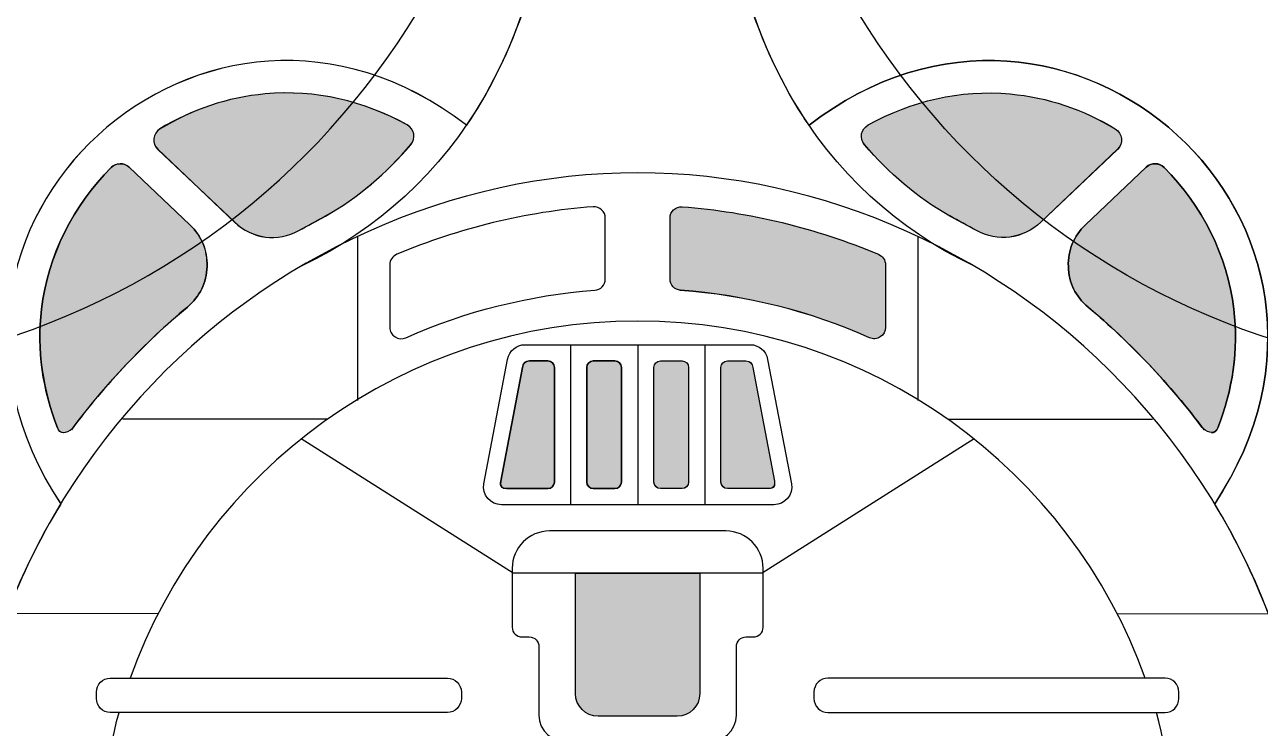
# Model space of a CAD drawing. Extents: x 65 to 351, y 40 to 244.
# Drawn here: x 246.56 to 258.28, y 206.82 to 213.49 of the extents above; entities that cross this region are included whole.
import ezdxf

# ---------------------------------------------------------------- set-up
doc = ezdxf.new("R2010")
doc.units = 0
doc.header["$MEASUREMENT"] = 0
doc.layers.add('4-VIEW', color=7, linetype='CONTINUOUS')
doc.layers.add('SOLIDS', color=7, linetype='CONTINUOUS')

# ---------------------------------------------------------------- blocks, each defined once
blk = doc.blocks.new('BLOCK_3')
at = {"layer": '4-VIEW', "color": 7}
for points in [[(249.717, 211.485), (249.717, 209.928)], [(255.034, 211.485), (255.034, 209.928)], [(251.739, 210.457), (251.739, 208.939)], [(252.376, 210.457), (252.376, 208.939)], [(253.012, 210.457), (253.012, 208.939)], [(249.432, 209.75), (247.49, 209.75)], [(255.319, 209.75), (257.261, 209.75)], [(255.568, 209.563), (253.556, 208.289), (251.195, 208.289), (249.183, 209.563)], [(247.824, 207.903), (246.391, 207.908)], [(256.927, 207.903), (258.36, 207.908)]]:
    blk.add_lwpolyline(points, dxfattribs=at)
for points, knots in [([(244.182, 210.169), (240.244, 210.169), (237.053, 213.36), (237.053, 217.298), (237.053, 221.235), (240.244, 224.427), (244.182, 224.427), (248.12, 224.427), (251.311, 221.235), (251.311, 217.298), (251.311, 213.36), (248.12, 210.169), (244.182, 210.169), (244.182, 210.169), (244.182, 210.169), (244.182, 210.169)], [0, 0, 0, 0, 1, 1, 1, 2, 2, 2, 3, 3, 3, 4, 4, 4, 5, 5, 5, 5]), ([(260.569, 210.169), (264.506, 210.169), (267.699, 213.36), (267.699, 217.298), (267.699, 221.235), (264.506, 224.427), (260.569, 224.427), (256.632, 224.427), (253.439, 221.235), (253.439, 217.298), (253.439, 213.36), (256.632, 210.169), (260.569, 210.169)], [0, 0, 0, 0, 1, 1, 1, 2, 2, 2, 3, 3, 3, 4, 4, 4, 4]), ([(255.564, 211.204), (254.133, 211.893), (253.148, 213.329), (253.13, 215.799), (253.129, 216.01), (252.956, 216.181), (252.746, 216.181), (252.746, 216.181), (252.005, 216.181), (252.005, 216.181), (251.794, 216.181), (251.623, 216.01), (251.621, 215.799), (251.603, 213.329), (250.618, 211.893), (249.188, 211.204)], [0, 0, 0, 0, 1, 1, 1, 2, 2, 2, 3, 3, 3, 4, 4, 4, 5, 5, 5, 5]), ([(247.843, 212.504), (248.145, 212.687), (248.486, 212.803), (248.841, 212.835), (249.321, 212.879), (249.778, 212.767), (250.188, 212.541), (250.257, 212.503), (250.274, 212.413), (250.222, 212.354), (249.992, 212.085), (249.725, 211.851), (249.414, 211.678), (249.329, 211.63), (249.245, 211.586), (249.162, 211.54), (248.959, 211.428), (248.719, 211.46), (248.551, 211.619), (248.551, 211.619), (247.823, 212.31), (247.823, 212.31), (247.764, 212.366), (247.774, 212.462), (247.843, 212.504), (247.843, 212.504), (247.843, 212.504), (247.843, 212.504)], [0, 0, 0, 0, 1, 1, 1, 2, 2, 2, 3, 3, 3, 4, 4, 4, 5, 5, 5, 6, 6, 6, 7, 7, 7, 8, 8, 8, 9, 9, 9, 9]), ([(256.907, 212.504), (256.606, 212.687), (256.265, 212.803), (255.91, 212.835), (255.43, 212.879), (254.973, 212.767), (254.563, 212.541), (254.494, 212.503), (254.477, 212.413), (254.528, 212.354), (254.759, 212.085), (255.027, 211.851), (255.338, 211.678), (255.422, 211.63), (255.506, 211.586), (255.589, 211.54), (255.791, 211.428), (256.033, 211.46), (256.2, 211.619), (256.2, 211.619), (256.928, 212.31), (256.928, 212.31), (256.987, 212.366), (256.977, 212.462), (256.907, 212.504), (256.907, 212.504), (256.907, 212.504), (256.907, 212.504)], [0, 0, 0, 0, 1, 1, 1, 2, 2, 2, 3, 3, 3, 4, 4, 4, 5, 5, 5, 6, 6, 6, 7, 7, 7, 8, 8, 8, 9, 9, 9, 9]), ([(253.17, 202.027), (253.91, 202.668), (255.452, 203.375), (258.078, 204.171), (258.2, 204.208), (258.309, 204.226), (258.437, 204.232), (258.437, 204.232), (258.634, 204.24), (258.634, 204.24), (258.703, 204.243), (258.758, 204.293), (258.766, 204.361), (259.323, 208.996), (255.878, 212.087), (252.376, 212.087), (248.872, 212.087), (245.428, 208.996), (245.985, 204.361), (245.993, 204.293), (246.048, 204.243), (246.117, 204.24), (246.117, 204.24), (246.314, 204.232), (246.314, 204.232), (246.441, 204.226), (246.551, 204.208), (246.674, 204.171), (249.298, 203.375), (250.842, 202.668), (251.581, 202.027)], [0, 0, 0, 0, 1, 1, 1, 2, 2, 2, 3, 3, 3, 4, 4, 4, 5, 5, 5, 6, 6, 6, 7, 7, 7, 8, 8, 8, 9, 9, 9, 10, 10, 10, 10]), ([(246.931, 209.62), (246.903, 209.623), (246.88, 209.641), (246.87, 209.668), (246.732, 210.024), (246.672, 210.405), (246.719, 210.795), (246.78, 211.305), (247.019, 211.775), (247.379, 212.137), (247.426, 212.185), (247.502, 212.186), (247.551, 212.14), (247.551, 212.14), (248.127, 211.593), (248.127, 211.593), (248.239, 211.487), (248.294, 211.353), (248.29, 211.198), (248.285, 211.044), (248.221, 210.913), (248.103, 210.814), (247.693, 210.471), (247.323, 210.08), (247.003, 209.65)], [0, 0, 0, 0, 1, 1, 1, 2, 2, 2, 3, 3, 3, 4, 4, 4, 5, 5, 5, 6, 6, 6, 7, 7, 7, 8, 8, 8, 8]), ([(257.82, 209.62), (257.848, 209.623), (257.871, 209.641), (257.881, 209.668), (258.019, 210.024), (258.079, 210.405), (258.032, 210.795), (257.97, 211.305), (257.732, 211.775), (257.372, 212.137), (257.325, 212.185), (257.249, 212.186), (257.2, 212.14), (257.2, 212.14), (256.624, 211.593), (256.624, 211.593), (256.512, 211.487), (256.457, 211.353), (256.462, 211.198), (256.466, 211.044), (256.53, 210.913), (256.649, 210.814), (257.059, 210.471), (257.428, 210.08), (257.748, 209.65)], [0, 0, 0, 0, 1, 1, 1, 2, 2, 2, 3, 3, 3, 4, 4, 4, 5, 5, 5, 6, 6, 6, 7, 7, 7, 8, 8, 8, 8]), ([(250.024, 210.622), (250.024, 210.622), (250.024, 211.215), (250.024, 211.215), (250.024, 211.259), (250.05, 211.297), (250.091, 211.314), (250.683, 211.562), (251.312, 211.717), (251.953, 211.765), (251.984, 211.767), (252.011, 211.757), (252.034, 211.736), (252.057, 211.715), (252.068, 211.688), (252.068, 211.658), (252.068, 211.658), (252.068, 211.08), (252.068, 211.08), (252.068, 211.024), (252.025, 210.977), (251.969, 210.973), (251.348, 210.927), (250.743, 210.775), (250.176, 210.523), (250.141, 210.508), (250.105, 210.511), (250.074, 210.531), (250.042, 210.552), (250.024, 210.584), (250.024, 210.622), (250.024, 210.622), (250.024, 210.622), (250.024, 210.622)], [0, 0, 0, 0, 1, 1, 1, 2, 2, 2, 3, 3, 3, 4, 4, 4, 5, 5, 5, 6, 6, 6, 7, 7, 7, 8, 8, 8, 9, 9, 9, 10, 10, 10, 11, 11, 11, 11]), ([(254.727, 210.622), (254.727, 210.622), (254.727, 211.215), (254.727, 211.215), (254.727, 211.259), (254.701, 211.297), (254.66, 211.314), (254.068, 211.562), (253.438, 211.717), (252.798, 211.765), (252.767, 211.767), (252.74, 211.757), (252.717, 211.736), (252.694, 211.715), (252.683, 211.688), (252.683, 211.658), (252.683, 211.658), (252.683, 211.08), (252.683, 211.08), (252.683, 211.024), (252.726, 210.977), (252.782, 210.973), (253.403, 210.927), (254.009, 210.775), (254.575, 210.523), (254.609, 210.508), (254.646, 210.511), (254.678, 210.531), (254.709, 210.552), (254.727, 210.584), (254.727, 210.622), (254.727, 210.622), (254.727, 210.622), (254.727, 210.622)], [0, 0, 0, 0, 1, 1, 1, 2, 2, 2, 3, 3, 3, 4, 4, 4, 5, 5, 5, 6, 6, 6, 7, 7, 7, 8, 8, 8, 9, 9, 9, 10, 10, 10, 11, 11, 11, 11]), ([(257.192, 207.294), (256.483, 209.268), (254.594, 210.681), (252.376, 210.681), (250.157, 210.681), (248.268, 209.268), (247.559, 207.294)], [0, 0, 0, 0, 1, 1, 1, 2, 2, 2, 2]), ([(253.668, 208.939), (253.774, 208.939), (253.854, 209.034), (253.834, 209.138), (253.834, 209.138), (253.609, 210.318), (253.609, 210.318), (253.594, 210.399), (253.525, 210.457), (253.443, 210.457), (253.443, 210.457), (251.308, 210.457), (251.308, 210.457), (251.226, 210.457), (251.157, 210.399), (251.142, 210.318), (251.142, 210.318), (250.917, 209.138), (250.917, 209.138), (250.897, 209.034), (250.977, 208.939), (251.083, 208.939), (251.083, 208.939), (253.668, 208.939), (253.668, 208.939), (253.668, 208.939), (253.668, 208.939), (253.668, 208.939)], [0, 0, 0, 0, 1, 1, 1, 2, 2, 2, 3, 3, 3, 4, 4, 4, 5, 5, 5, 6, 6, 6, 7, 7, 7, 8, 8, 8, 9, 9, 9, 9]), ([(251.585, 210.242), (251.585, 210.242), (251.585, 209.154), (251.585, 209.154), (251.585, 209.12), (251.557, 209.093), (251.524, 209.093), (251.524, 209.093), (251.132, 209.093), (251.132, 209.093), (251.084, 209.093), (251.069, 209.118), (251.077, 209.162), (251.077, 209.162), (251.283, 210.24), (251.283, 210.24), (251.291, 210.28), (251.306, 210.303), (251.348, 210.303), (251.348, 210.303), (251.524, 210.303), (251.524, 210.303), (251.557, 210.303), (251.585, 210.276), (251.585, 210.242), (251.585, 210.242), (251.585, 210.242), (251.585, 210.242)], [0, 0, 0, 0, 1, 1, 1, 2, 2, 2, 3, 3, 3, 4, 4, 4, 5, 5, 5, 6, 6, 6, 7, 7, 7, 8, 8, 8, 9, 9, 9, 9]), ([(251.893, 209.154), (251.893, 209.154), (251.893, 210.242), (251.893, 210.242), (251.893, 210.276), (251.92, 210.303), (251.954, 210.303), (251.954, 210.303), (252.16, 210.303), (252.16, 210.303), (252.194, 210.303), (252.222, 210.276), (252.222, 210.242), (252.222, 210.242), (252.222, 209.154), (252.222, 209.154), (252.222, 209.12), (252.194, 209.093), (252.16, 209.093), (252.16, 209.093), (251.954, 209.093), (251.954, 209.093), (251.92, 209.093), (251.893, 209.12), (251.893, 209.154), (251.893, 209.154), (251.893, 209.154), (251.893, 209.154)], [0, 0, 0, 0, 1, 1, 1, 2, 2, 2, 3, 3, 3, 4, 4, 4, 5, 5, 5, 6, 6, 6, 7, 7, 7, 8, 8, 8, 9, 9, 9, 9]), ([(252.859, 209.154), (252.859, 209.154), (252.859, 210.242), (252.859, 210.242), (252.859, 210.276), (252.831, 210.303), (252.797, 210.303), (252.797, 210.303), (252.591, 210.303), (252.591, 210.303), (252.557, 210.303), (252.529, 210.276), (252.529, 210.242), (252.529, 210.242), (252.529, 209.154), (252.529, 209.154), (252.529, 209.12), (252.557, 209.093), (252.591, 209.093), (252.591, 209.093), (252.797, 209.093), (252.797, 209.093), (252.831, 209.093), (252.859, 209.12), (252.859, 209.154), (252.859, 209.154), (252.859, 209.154), (252.859, 209.154)], [0, 0, 0, 0, 1, 1, 1, 2, 2, 2, 3, 3, 3, 4, 4, 4, 5, 5, 5, 6, 6, 6, 7, 7, 7, 8, 8, 8, 9, 9, 9, 9]), ([(253.166, 210.242), (253.166, 210.242), (253.166, 209.154), (253.166, 209.154), (253.166, 209.12), (253.194, 209.093), (253.227, 209.093), (253.227, 209.093), (253.62, 209.093), (253.62, 209.093), (253.667, 209.093), (253.682, 209.118), (253.673, 209.162), (253.673, 209.162), (253.468, 210.24), (253.468, 210.24), (253.46, 210.28), (253.446, 210.303), (253.403, 210.303), (253.403, 210.303), (253.227, 210.303), (253.227, 210.303), (253.194, 210.303), (253.166, 210.276), (253.166, 210.242), (253.166, 210.242), (253.166, 210.242), (253.166, 210.242)], [0, 0, 0, 0, 1, 1, 1, 2, 2, 2, 3, 3, 3, 4, 4, 4, 5, 5, 5, 6, 6, 6, 7, 7, 7, 8, 8, 8, 9, 9, 9, 9]), ([(253.031, 206.686), (253.183, 206.686), (253.312, 206.792), (253.312, 206.944), (253.312, 206.944), (253.312, 207.593), (253.312, 207.593), (253.312, 207.643), (253.353, 207.685), (253.404, 207.685), (253.404, 207.685), (253.473, 207.685), (253.473, 207.685), (253.525, 207.685), (253.566, 207.726), (253.566, 207.777), (253.566, 207.777), (253.566, 208.337), (253.566, 208.337), (253.566, 208.532), (253.407, 208.69), (253.213, 208.69), (253.213, 208.69), (251.539, 208.69), (251.539, 208.69), (251.344, 208.69), (251.185, 208.532), (251.185, 208.337), (251.185, 208.337), (251.185, 207.777), (251.185, 207.777), (251.185, 207.726), (251.227, 207.685), (251.278, 207.685), (251.278, 207.685), (251.347, 207.685), (251.347, 207.685), (251.398, 207.685), (251.439, 207.643), (251.439, 207.593), (251.439, 207.593), (251.439, 206.944), (251.439, 206.944), (251.439, 206.792), (251.568, 206.686), (251.72, 206.686)], [0, 0, 0, 0, 1, 1, 1, 2, 2, 2, 3, 3, 3, 4, 4, 4, 5, 5, 5, 6, 6, 6, 7, 7, 7, 8, 8, 8, 9, 9, 9, 10, 10, 10, 11, 11, 11, 12, 12, 12, 13, 13, 13, 14, 14, 14, 15, 15, 15, 15]), ([(252.965, 208.289), (252.965, 208.289), (252.965, 207.148), (252.965, 207.148), (252.965, 207.03), (252.869, 206.933), (252.75, 206.933), (252.75, 206.933), (252, 206.933), (252, 206.933), (251.882, 206.933), (251.786, 207.03), (251.786, 207.148), (251.786, 207.148), (251.786, 208.289), (251.786, 208.289)], [0, 0, 0, 0, 1, 1, 1, 2, 2, 2, 3, 3, 3, 4, 4, 4, 5, 5, 5, 5]), ([(250.571, 207.294), (250.571, 207.294), (247.372, 207.294), (247.372, 207.294), (247.299, 207.294), (247.24, 207.235), (247.24, 207.162), (247.24, 207.162), (247.24, 207.101), (247.24, 207.101), (247.24, 207.029), (247.299, 206.969), (247.372, 206.969), (247.372, 206.969), (250.571, 206.969), (250.571, 206.969), (250.643, 206.969), (250.703, 207.029), (250.703, 207.101), (250.703, 207.101), (250.703, 207.162), (250.703, 207.162), (250.703, 207.235), (250.643, 207.294), (250.571, 207.294), (250.571, 207.294), (250.571, 207.294), (250.571, 207.294)], [0, 0, 0, 0, 1, 1, 1, 2, 2, 2, 3, 3, 3, 4, 4, 4, 5, 5, 5, 6, 6, 6, 7, 7, 7, 8, 8, 8, 9, 9, 9, 9]), ([(254.18, 207.294), (254.18, 207.294), (257.379, 207.294), (257.379, 207.294), (257.452, 207.294), (257.511, 207.235), (257.511, 207.162), (257.511, 207.162), (257.511, 207.101), (257.511, 207.101), (257.511, 207.029), (257.452, 206.969), (257.379, 206.969), (257.379, 206.969), (254.18, 206.969), (254.18, 206.969), (254.108, 206.969), (254.048, 207.029), (254.048, 207.101), (254.048, 207.101), (254.048, 207.162), (254.048, 207.162), (254.048, 207.235), (254.108, 207.294), (254.18, 207.294), (254.18, 207.294), (254.18, 207.294), (254.18, 207.294)], [0, 0, 0, 0, 1, 1, 1, 2, 2, 2, 3, 3, 3, 4, 4, 4, 5, 5, 5, 6, 6, 6, 7, 7, 7, 8, 8, 8, 9, 9, 9, 9])]:
    blk.add_open_spline(points, degree=3, knots=knots, dxfattribs=at)
for points in [[(250.75, 212.538), (248.312, 214.425), (245.154, 211.601), (246.901, 208.947)], [(254.002, 212.538), (256.439, 214.425), (259.597, 211.601), (257.851, 208.947)], [(247.274, 205.364), (247.274, 205.851), (247.327, 206.523), (247.455, 206.969)], [(257.477, 205.364), (257.477, 205.851), (257.424, 206.523), (257.297, 206.969)]]:
    blk.add_open_spline(points, degree=3, dxfattribs=at)

msp = doc.modelspace()

# ---------------------------------------------------------------- hatches: boundary and pattern name
at = {"layer": 'SOLIDS'}
h = msp.add_hatch(color=7, dxfattribs=at)
edge = h.paths.add_edge_path()
edge.add_spline(control_points=[(250.223, 212.353), (249.993, 212.085), (249.725, 211.85), (249.414, 211.677), (249.414, 211.677), (249.162, 211.539), (249.162, 211.539), (248.96, 211.428), (248.719, 211.459), (248.552, 211.618), (248.552, 211.618), (247.824, 212.309), (247.824, 212.309), (247.764, 212.365), (247.774, 212.461), (247.844, 212.503), (248.146, 212.687), (248.487, 212.803), (248.841, 212.835), (249.322, 212.879), (249.779, 212.766), (250.189, 212.541), (250.258, 212.503), (250.274, 212.413), (250.223, 212.353)], knot_values=[0, 0, 0, 0, 1, 1, 1, 2, 2, 2, 3, 3, 3, 4, 4, 4, 5, 5, 5, 6, 6, 6, 7, 7, 7, 8, 8, 8, 8], degree=3, periodic=1)
h = msp.add_hatch(color=7, dxfattribs=at)
edge = h.paths.add_edge_path()
edge.add_spline(control_points=[(254.528, 212.353), (254.759, 212.085), (255.027, 211.85), (255.338, 211.677), (255.338, 211.677), (255.589, 211.539), (255.589, 211.539), (255.791, 211.428), (256.033, 211.459), (256.2, 211.618), (256.2, 211.618), (256.928, 212.309), (256.928, 212.309), (256.987, 212.365), (256.977, 212.461), (256.907, 212.503), (256.606, 212.687), (256.265, 212.803), (255.91, 212.835), (255.43, 212.879), (254.973, 212.766), (254.563, 212.541), (254.494, 212.503), (254.477, 212.413), (254.528, 212.353)], knot_values=[0, 0, 0, 0, 1, 1, 1, 2, 2, 2, 3, 3, 3, 4, 4, 4, 5, 5, 5, 6, 6, 6, 7, 7, 7, 8, 8, 8, 8], degree=3, periodic=1)
h = msp.add_hatch(color=7, dxfattribs=at)
edge = h.paths.add_edge_path()
edge.add_spline(control_points=[(248.103, 210.814), (247.7, 210.476), (247.336, 210.093), (247.021, 209.672), (246.995, 209.637), (246.9, 209.59), (246.871, 209.667), (246.733, 210.024), (246.673, 210.404), (246.719, 210.795), (246.782, 211.305), (247.02, 211.774), (247.379, 212.137), (247.427, 212.184), (247.503, 212.185), (247.551, 212.139), (247.551, 212.139), (248.127, 211.593), (248.127, 211.593), (248.24, 211.487), (248.295, 211.352), (248.29, 211.198), (248.285, 211.044), (248.222, 210.913), (248.103, 210.814)], knot_values=[0, 0, 0, 0, 1, 1, 1, 2, 2, 2, 3, 3, 3, 4, 4, 4, 5, 5, 5, 6, 6, 6, 7, 7, 7, 8, 8, 8, 8], degree=3, periodic=1)
h = msp.add_hatch(color=7, dxfattribs=at)
edge = h.paths.add_edge_path()
edge.add_spline(control_points=[(256.649, 210.814), (257.051, 210.476), (257.415, 210.093), (257.731, 209.672), (257.757, 209.637), (257.851, 209.59), (257.881, 209.667), (258.019, 210.024), (258.079, 210.404), (258.032, 210.795), (257.97, 211.305), (257.732, 211.774), (257.372, 212.137), (257.325, 212.184), (257.249, 212.185), (257.2, 212.139), (257.2, 212.139), (256.624, 211.593), (256.624, 211.593), (256.512, 211.487), (256.457, 211.352), (256.462, 211.198), (256.466, 211.044), (256.53, 210.913), (256.649, 210.814)], knot_values=[0, 0, 0, 0, 1, 1, 1, 2, 2, 2, 3, 3, 3, 4, 4, 4, 5, 5, 5, 6, 6, 6, 7, 7, 7, 8, 8, 8, 8], degree=3, periodic=1)
h = msp.add_hatch(color=7, dxfattribs=at)
edge = h.paths.add_edge_path()
edge.add_spline(control_points=[(252.683, 211.657), (252.683, 211.657), (252.683, 211.08), (252.683, 211.08), (252.683, 211.023), (252.726, 210.977), (252.782, 210.972), (253.403, 210.926), (254.009, 210.775), (254.575, 210.523), (254.609, 210.507), (254.646, 210.511), (254.678, 210.531), (254.709, 210.551), (254.727, 210.584), (254.727, 210.621), (254.727, 210.621), (254.727, 211.215), (254.727, 211.215), (254.727, 211.259), (254.701, 211.297), (254.66, 211.314), (254.068, 211.562), (253.438, 211.717), (252.798, 211.765), (252.767, 211.767), (252.74, 211.757), (252.717, 211.736), (252.694, 211.715), (252.683, 211.688), (252.683, 211.657)], knot_values=[0, 0, 0, 0, 1, 1, 1, 2, 2, 2, 3, 3, 3, 4, 4, 4, 5, 5, 5, 6, 6, 6, 7, 7, 7, 8, 8, 8, 9, 9, 9, 10, 10, 10, 10], degree=3, periodic=1)
h = msp.add_hatch(color=7, dxfattribs=at)
edge = h.paths.add_edge_path()
edge.add_spline(control_points=[(251.283, 210.24), (251.283, 210.24), (251.077, 209.162), (251.077, 209.162), (251.069, 209.118), (251.084, 209.092), (251.132, 209.092), (251.132, 209.092), (251.524, 209.092), (251.524, 209.092), (251.557, 209.092), (251.585, 209.12), (251.585, 209.154), (251.585, 209.154), (251.585, 210.241), (251.585, 210.241), (251.585, 210.276), (251.557, 210.303), (251.524, 210.303), (251.524, 210.303), (251.348, 210.303), (251.348, 210.303), (251.306, 210.303), (251.291, 210.279), (251.283, 210.24)], knot_values=[0, 0, 0, 0, 1, 1, 1, 2, 2, 2, 3, 3, 3, 4, 4, 4, 5, 5, 5, 6, 6, 6, 7, 7, 7, 8, 8, 8, 8], degree=3, periodic=1)
h = msp.add_hatch(color=7, dxfattribs=at)
edge = h.paths.add_edge_path()
edge.add_spline(control_points=[(251.893, 210.241), (251.893, 210.241), (251.893, 209.154), (251.893, 209.154), (251.893, 209.12), (251.92, 209.092), (251.954, 209.092), (251.954, 209.092), (252.16, 209.092), (252.16, 209.092), (252.194, 209.092), (252.222, 209.12), (252.222, 209.154), (252.222, 209.154), (252.222, 210.241), (252.222, 210.241), (252.222, 210.276), (252.194, 210.303), (252.16, 210.303), (252.16, 210.303), (251.954, 210.303), (251.954, 210.303), (251.92, 210.303), (251.893, 210.276), (251.893, 210.241)], knot_values=[0, 0, 0, 0, 1, 1, 1, 2, 2, 2, 3, 3, 3, 4, 4, 4, 5, 5, 5, 6, 6, 6, 7, 7, 7, 8, 8, 8, 8], degree=3, periodic=1)
h = msp.add_hatch(color=7, dxfattribs=at)
edge = h.paths.add_edge_path()
edge.add_spline(control_points=[(252.529, 210.241), (252.529, 210.241), (252.529, 209.154), (252.529, 209.154), (252.529, 209.12), (252.557, 209.092), (252.591, 209.092), (252.591, 209.092), (252.797, 209.092), (252.797, 209.092), (252.831, 209.092), (252.859, 209.12), (252.859, 209.154), (252.859, 209.154), (252.859, 210.241), (252.859, 210.241), (252.859, 210.276), (252.831, 210.303), (252.797, 210.303), (252.797, 210.303), (252.591, 210.303), (252.591, 210.303), (252.557, 210.303), (252.529, 210.276), (252.529, 210.241)], knot_values=[0, 0, 0, 0, 1, 1, 1, 2, 2, 2, 3, 3, 3, 4, 4, 4, 5, 5, 5, 6, 6, 6, 7, 7, 7, 8, 8, 8, 8], degree=3, periodic=1)
h = msp.add_hatch(color=7, dxfattribs=at)
edge = h.paths.add_edge_path()
edge.add_spline(control_points=[(253.166, 210.241), (253.166, 210.241), (253.166, 209.154), (253.166, 209.154), (253.166, 209.12), (253.194, 209.092), (253.227, 209.092), (253.227, 209.092), (253.62, 209.092), (253.62, 209.092), (253.667, 209.092), (253.682, 209.118), (253.673, 209.162), (253.673, 209.162), (253.468, 210.24), (253.468, 210.24), (253.46, 210.279), (253.446, 210.303), (253.403, 210.303), (253.403, 210.303), (253.227, 210.303), (253.227, 210.303), (253.194, 210.303), (253.166, 210.276), (253.166, 210.241)], knot_values=[0, 0, 0, 0, 1, 1, 1, 2, 2, 2, 3, 3, 3, 4, 4, 4, 5, 5, 5, 6, 6, 6, 7, 7, 7, 8, 8, 8, 8], degree=3, periodic=1)
h = msp.add_hatch(color=7, dxfattribs=at)
edge = h.paths.add_edge_path()
edge.add_spline(control_points=[(251.786, 208.289), (251.786, 208.289), (251.786, 207.148), (251.786, 207.148), (251.786, 207.03), (251.882, 206.933), (252, 206.933), (252, 206.933), (252.75, 206.933), (252.75, 206.933), (252.869, 206.933), (252.965, 207.03), (252.965, 207.148), (252.965, 207.148), (252.965, 208.289), (252.965, 208.289), (252.965, 208.289), (251.786, 208.289), (251.786, 208.289)], knot_values=[0, 0, 0, 0, 1, 1, 1, 2, 2, 2, 3, 3, 3, 4, 4, 4, 5, 5, 5, 6, 6, 6, 6], degree=3, periodic=1)

# ---------------------------------------------------------------- linework, layer by layer
for points, knots in [([(241.56, 218.217), (241.928, 219.103), (242.728, 219.763), (243.696, 219.934), (243.538, 221.404), (243.582, 222.859), (243.95, 224.073), (244.002, 224.246), (244.086, 224.323), (244.171, 224.31), (244.251, 224.299), (244.332, 224.211), (244.391, 224.053), (244.786, 222.998), (244.888, 221.614), (244.687, 219.936), (245.661, 219.767), (246.466, 219.105), (246.834, 218.217), (246.834, 218.217), (250.832, 218.217), (250.832, 218.217), (250.832, 218.217), (250.832, 219.323), (250.832, 219.323), (250.832, 219.385), (250.882, 219.435), (250.944, 219.435), (251.005, 219.435), (251.056, 219.385), (251.056, 219.323), (251.056, 219.323), (251.056, 218.217), (251.056, 218.217), (251.056, 218.217), (251.959, 218.217), (251.959, 218.217), (251.959, 218.217), (252.079, 223.79), (252.079, 223.79), (252.083, 223.996), (252.175, 224.092), (252.29, 224.242), (252.333, 224.299), (252.418, 224.299), (252.461, 224.242), (252.575, 224.092), (252.667, 223.996), (252.672, 223.79), (252.672, 223.79), (252.79, 218.217), (252.79, 218.217), (252.79, 218.217), (257.917, 218.217), (257.917, 218.217), (258.286, 219.105), (259.09, 219.767), (260.064, 219.936), (259.863, 221.614), (259.965, 222.998), (260.36, 224.053), (260.419, 224.211), (260.5, 224.299), (260.579, 224.31), (260.665, 224.323), (260.749, 224.247), (260.801, 224.073), (261.169, 222.859), (261.214, 221.404), (261.055, 219.934), (262.024, 219.763), (262.824, 219.103), (263.191, 218.217), (263.191, 218.217), (277.404, 218.217), (277.404, 218.217), (277.404, 218.217), (277.643, 218.217), (277.643, 218.217), (277.643, 218.217), (277.643, 218.358), (277.643, 218.358), (277.643, 218.398), (277.675, 218.43), (277.714, 218.43), (277.714, 218.43), (277.866, 218.43), (277.866, 218.43), (277.906, 218.43), (277.938, 218.398), (277.938, 218.358), (277.938, 218.358), (277.938, 218.255), (277.938, 218.255), (277.938, 218.255), (312.881, 219.445), (312.881, 219.445), (312.881, 219.445), (312.881, 220.872), (312.881, 220.872), (312.881, 220.931), (312.929, 220.98), (312.989, 220.98), (313.051, 220.98), (313.102, 220.936), (313.102, 220.872), (313.102, 220.872), (313.102, 219.453), (313.102, 219.453), (313.102, 219.453), (313.106, 219.454), (313.106, 219.454), (313.106, 219.454), (313.106, 219.744), (313.106, 219.744), (313.106, 219.763), (313.121, 219.779), (313.141, 219.779), (313.141, 219.779), (313.217, 219.779), (313.217, 219.779), (313.217, 219.779), (313.576, 219.967), (313.576, 219.967), (313.595, 219.977), (313.613, 219.984), (313.633, 219.988), (313.646, 219.991), (313.661, 219.992), (313.676, 219.992), (313.676, 219.992), (315.024, 219.992), (315.024, 219.992), (315.061, 219.992), (315.095, 219.984), (315.125, 219.968), (315.159, 219.95), (315.188, 219.922), (315.209, 219.886), (315.209, 219.886), (315.77, 218.936), (315.77, 218.936), (315.77, 218.936), (316.034, 218.936), (316.034, 218.936), (316.093, 218.936), (316.142, 218.887), (316.142, 218.828), (316.142, 218.828), (316.142, 218.723), (316.142, 218.723), (316.142, 218.664), (316.093, 218.616), (316.034, 218.616), (316.034, 218.616), (315.759, 218.616), (315.759, 218.616), (315.759, 218.616), (315.275, 217.585), (315.275, 217.585), (315.259, 217.552), (315.237, 217.524), (315.209, 217.503), (315.174, 217.477), (315.13, 217.462), (315.083, 217.462), (315.083, 217.462), (313.711, 217.444), (313.711, 217.444), (313.683, 217.444), (313.657, 217.448), (313.633, 217.457), (313.606, 217.467), (313.582, 217.482), (313.56, 217.503), (313.56, 217.503), (313.179, 217.865), (313.179, 217.865), (313.179, 217.865), (313.141, 217.865), (313.141, 217.865), (313.121, 217.865), (313.106, 217.881), (313.106, 217.9), (313.106, 217.9), (277.938, 215.117), (277.938, 215.117), (277.938, 215.117), (277.938, 214.956), (277.938, 214.956), (277.938, 214.917), (277.906, 214.885), (277.866, 214.885), (277.866, 214.885), (277.714, 214.885), (277.714, 214.885), (277.675, 214.885), (277.643, 214.917), (277.643, 214.956), (277.643, 214.956), (277.643, 215.132), (277.643, 215.132), (277.643, 215.132), (277.404, 215.132), (277.404, 215.132), (277.404, 215.132), (267.877, 215.132), (267.877, 215.132), (267.877, 215.132), (266.576, 214.031), (266.576, 214.031), (266.642, 213.93), (266.661, 213.843), (266.638, 213.782), (266.606, 213.702), (266.498, 213.667), (266.321, 213.709), (266.289, 213.716), (266.256, 213.724), (266.224, 213.732), (266.224, 213.732), (258.931, 207.56), (258.931, 207.56), (258.931, 207.56), (258.931, 207.32), (258.931, 207.32), (258.931, 207.32), (260.903, 205.304), (260.903, 205.304), (260.903, 205.718), (261.257, 205.334), (261.351, 205.113), (261.351, 205.113), (261.557, 205.021), (261.557, 205.021), (261.658, 204.976), (261.753, 204.955), (261.864, 204.955), (261.864, 204.955), (262.165, 204.955), (262.165, 204.955), (262.199, 204.955), (262.227, 204.928), (262.227, 204.893), (262.227, 204.893), (262.227, 204.758), (262.227, 204.758), (262.227, 204.724), (262.199, 204.696), (262.165, 204.696), (262.165, 204.696), (261.374, 204.696), (261.374, 204.696), (261.374, 204.696), (261.374, 202.741), (261.374, 202.741), (261.374, 202.741), (261.374, 202.198), (261.374, 202.198), (261.374, 202.198), (261.663, 202.198), (261.663, 202.198), (261.663, 202.198), (261.663, 203.577), (261.663, 203.577), (261.663, 203.831), (261.817, 204.052), (262.036, 204.15), (262.114, 204.185), (262.2, 204.204), (262.29, 204.204), (262.29, 204.204), (262.519, 204.204), (262.519, 204.204), (262.595, 204.204), (262.67, 204.19), (262.738, 204.164), (262.976, 204.075), (263.146, 203.845), (263.146, 203.577), (263.146, 203.577), (263.146, 200.291), (263.146, 200.291), (263.146, 199.946), (262.864, 199.664), (262.519, 199.664), (262.519, 199.664), (262.29, 199.664), (262.29, 199.664), (261.945, 199.664), (261.663, 199.946), (261.663, 200.291), (261.663, 200.291), (261.663, 201.67), (261.663, 201.67), (261.663, 201.67), (260.903, 201.67), (260.903, 201.67), (260.826, 201.67), (260.764, 201.732), (260.764, 201.808), (260.764, 201.808), (260.764, 202.06), (260.764, 202.06), (260.764, 202.136), (260.826, 202.198), (260.903, 202.198), (260.903, 202.198), (260.903, 202.741), (260.903, 202.741), (260.903, 202.741), (260.904, 203.733), (260.904, 203.733), (260.904, 203.733), (258.774, 204.432), (258.774, 204.432), (258.771, 204.408), (258.769, 204.385), (258.766, 204.361), (258.762, 204.328), (258.747, 204.298), (258.724, 204.277), (258.7, 204.255), (258.669, 204.241), (258.634, 204.239), (258.634, 204.239), (258.437, 204.231), (258.437, 204.231), (258.376, 204.229), (258.319, 204.223), (258.263, 204.214), (258.202, 204.204), (258.142, 204.19), (258.078, 204.17), (257.226, 203.912), (256.488, 203.663), (255.854, 203.423), (254.536, 202.923), (253.67, 202.46), (253.17, 202.027), (253.17, 202.027), (253.17, 201.064), (253.17, 201.064), (253.17, 201.004), (253.122, 200.956), (253.063, 200.956), (253.063, 200.956), (252.934, 200.956), (252.934, 200.956), (252.934, 200.956), (252.934, 200.304), (252.934, 200.304), (252.934, 199.997), (252.683, 199.746), (252.376, 199.746), (252.068, 199.746), (251.817, 199.997), (251.817, 200.304), (251.817, 200.304), (251.817, 200.956), (251.817, 200.956), (251.817, 200.956), (251.689, 200.956), (251.689, 200.956), (251.629, 200.956), (251.581, 201.004), (251.581, 201.064), (251.581, 201.064), (251.581, 202.027), (251.581, 202.027), (251.081, 202.46), (250.215, 202.923), (248.897, 203.423), (248.263, 203.663), (247.525, 203.912), (246.674, 204.17), (246.61, 204.19), (246.55, 204.204), (246.489, 204.214), (246.432, 204.223), (246.375, 204.229), (246.314, 204.231), (246.314, 204.231), (246.117, 204.239), (246.117, 204.239), (246.082, 204.241), (246.051, 204.255), (246.027, 204.277), (246.005, 204.298), (245.989, 204.328), (245.985, 204.361), (245.983, 204.385), (245.98, 204.408), (245.977, 204.432), (245.977, 204.432), (243.847, 203.733), (243.847, 203.733), (243.847, 203.733), (243.848, 202.741), (243.848, 202.741), (243.848, 202.741), (243.848, 202.198), (243.848, 202.198), (243.924, 202.198), (243.987, 202.136), (243.987, 202.06), (243.987, 202.06), (243.987, 201.808), (243.987, 201.808), (243.987, 201.732), (243.924, 201.67), (243.848, 201.67), (243.848, 201.67), (243.088, 201.67), (243.088, 201.67), (243.088, 201.67), (243.088, 200.291), (243.088, 200.291), (243.088, 199.946), (242.806, 199.664), (242.461, 199.664), (242.461, 199.664), (242.232, 199.664), (242.232, 199.664), (241.887, 199.664), (241.606, 199.946), (241.606, 200.291), (241.606, 200.291), (241.606, 203.577), (241.606, 203.577), (241.606, 203.845), (241.775, 204.075), (242.013, 204.164), (242.082, 204.19), (242.155, 204.204), (242.232, 204.204), (242.232, 204.204), (242.461, 204.204), (242.461, 204.204), (242.551, 204.204), (242.637, 204.185), (242.715, 204.15), (242.934, 204.052), (243.088, 203.831), (243.088, 203.577), (243.088, 203.577), (243.088, 202.198), (243.088, 202.198), (243.088, 202.198), (243.377, 202.198), (243.377, 202.198), (243.377, 202.198), (243.377, 202.741), (243.377, 202.741), (243.377, 202.741), (243.377, 204.696), (243.377, 204.696), (243.377, 204.696), (242.586, 204.696), (242.586, 204.696), (242.552, 204.696), (242.525, 204.724), (242.525, 204.758), (242.525, 204.758), (242.525, 204.893), (242.525, 204.893), (242.525, 204.928), (242.552, 204.955), (242.586, 204.955), (242.586, 204.955), (242.887, 204.955), (242.887, 204.955), (242.998, 204.955), (243.093, 204.976), (243.194, 205.021), (243.194, 205.021), (243.4, 205.113), (243.4, 205.113), (243.494, 205.334), (243.848, 205.719), (243.848, 205.304), (243.848, 205.304), (245.82, 207.32), (245.82, 207.32), (245.82, 207.32), (245.82, 207.56), (245.82, 207.56), (245.82, 207.56), (238.528, 213.732), (238.528, 213.732), (238.495, 213.724), (238.463, 213.716), (238.43, 213.709), (238.254, 213.667), (238.146, 213.702), (238.114, 213.782), (238.09, 213.843), (238.109, 213.93), (238.175, 214.031), (238.175, 214.031), (236.874, 215.132), (236.874, 215.132), (236.874, 215.132), (227.347, 215.132), (227.347, 215.132), (227.347, 215.132), (227.108, 215.132), (227.108, 215.132), (227.108, 215.132), (227.108, 214.956), (227.108, 214.956), (227.108, 214.917), (227.077, 214.885), (227.037, 214.885), (227.037, 214.885), (226.884, 214.885), (226.884, 214.885), (226.846, 214.885), (226.813, 214.917), (226.813, 214.956), (226.813, 214.956), (226.813, 215.117), (226.813, 215.117), (226.813, 215.117), (199.791, 217.255), (199.791, 217.255), (199.791, 217.255), (199.116, 209.616), (199.116, 209.616), (199.116, 209.616), (199.68, 209.621), (199.68, 209.621), (199.699, 209.621), (199.716, 209.605), (199.716, 209.586), (199.716, 209.586), (199.716, 209.548), (199.716, 209.548), (199.716, 209.548), (200.081, 209.17), (200.081, 209.17), (200.102, 209.148), (200.117, 209.124), (200.127, 209.097), (200.137, 209.073), (200.141, 209.047), (200.141, 209.019), (200.141, 209.019), (200.135, 207.647), (200.135, 207.647), (200.134, 207.6), (200.12, 207.556), (200.094, 207.521), (200.073, 207.493), (200.046, 207.47), (200.013, 207.454), (200.013, 207.454), (198.986, 206.961), (198.986, 206.961), (198.986, 206.961), (198.988, 206.686), (198.988, 206.686), (198.989, 206.627), (198.941, 206.578), (198.881, 206.578), (198.881, 206.578), (198.777, 206.577), (198.777, 206.577), (198.718, 206.576), (198.669, 206.624), (198.668, 206.684), (198.668, 206.684), (198.666, 206.948), (198.666, 206.948), (198.666, 206.948), (197.711, 207.501), (197.711, 207.501), (197.675, 207.522), (197.647, 207.55), (197.629, 207.584), (197.613, 207.614), (197.604, 207.649), (197.603, 207.685), (197.603, 207.685), (197.593, 209.033), (197.593, 209.033), (197.592, 209.048), (197.594, 209.063), (197.597, 209.076), (197.6, 209.096), (197.607, 209.114), (197.616, 209.133), (197.616, 209.133), (197.802, 209.494), (197.802, 209.494), (197.802, 209.494), (197.802, 209.57), (197.802, 209.57), (197.801, 209.589), (197.817, 209.606), (197.837, 209.606), (197.837, 209.606), (197.971, 209.607), (197.971, 209.607), (197.971, 209.607), (195.119, 213.458), (195.119, 213.458), (195.119, 213.458), (194.211, 213.587), (194.211, 213.587), (193.999, 213.616), (193.923, 213.883), (194.089, 214.019), (194.089, 214.019), (194.47, 214.333), (194.47, 214.333), (194.47, 214.333), (191.839, 217.885), (191.839, 217.885), (191.839, 217.885), (191.646, 217.9), (191.646, 217.9), (191.646, 217.881), (191.63, 217.865), (191.611, 217.865), (191.611, 217.865), (191.572, 217.865), (191.572, 217.865), (191.572, 217.865), (191.191, 217.503), (191.191, 217.503), (191.169, 217.482), (191.145, 217.467), (191.118, 217.457), (191.094, 217.448), (191.068, 217.444), (191.041, 217.444), (191.041, 217.444), (189.668, 217.462), (189.668, 217.462), (189.621, 217.462), (189.578, 217.477), (189.542, 217.503), (189.515, 217.524), (189.492, 217.552), (189.476, 217.585), (189.476, 217.585), (188.992, 218.616), (188.992, 218.616), (188.992, 218.616), (188.717, 218.616), (188.717, 218.616), (188.658, 218.616), (188.609, 218.664), (188.609, 218.723), (188.609, 218.723), (188.609, 218.828), (188.609, 218.828), (188.609, 218.887), (188.658, 218.936), (188.717, 218.936), (188.717, 218.936), (188.982, 218.936), (188.982, 218.936), (188.982, 218.936), (189.542, 219.886), (189.542, 219.886), (189.563, 219.922), (189.592, 219.95), (189.626, 219.968), (189.656, 219.984), (189.691, 219.992), (189.727, 219.992), (189.727, 219.992), (191.075, 219.992), (191.075, 219.992), (191.09, 219.992), (191.104, 219.991), (191.118, 219.988), (191.137, 219.984), (191.156, 219.977), (191.175, 219.967), (191.175, 219.967), (191.534, 219.779), (191.534, 219.779), (191.534, 219.779), (191.611, 219.779), (191.611, 219.779), (191.63, 219.779), (191.646, 219.763), (191.646, 219.744), (191.646, 219.744), (191.646, 219.454), (191.646, 219.454), (191.646, 219.454), (191.649, 219.453), (191.649, 219.453), (191.649, 219.453), (191.649, 220.872), (191.649, 220.872), (191.649, 220.936), (191.7, 220.98), (191.762, 220.98), (191.822, 220.98), (191.87, 220.931), (191.87, 220.872), (191.87, 220.872), (191.87, 219.445), (191.87, 219.445), (191.87, 219.445), (226.813, 218.255), (226.813, 218.255), (226.813, 218.255), (226.813, 218.358), (226.813, 218.358), (226.813, 218.398), (226.846, 218.43), (226.884, 218.43), (226.884, 218.43), (227.037, 218.43), (227.037, 218.43), (227.077, 218.43), (227.108, 218.398), (227.108, 218.358), (227.108, 218.358), (227.108, 218.217), (227.108, 218.217), (227.108, 218.217), (227.347, 218.217), (227.347, 218.217), (227.347, 218.217), (241.56, 218.217), (241.56, 218.217), (241.56, 218.217), (241.56, 218.217), (241.56, 218.217)], [0, 0, 0, 0, 1, 1, 1, 2, 2, 2, 3, 3, 3, 4, 4, 4, 5, 5, 5, 6, 6, 6, 7, 7, 7, 8, 8, 8, 9, 9, 9, 10, 10, 10, 11, 11, 11, 12, 12, 12, 13, 13, 13, 14, 14, 14, 15, 15, 15, 16, 16, 16, 17, 17, 17, 18, 18, 18, 19, 19, 19, 20, 20, 20, 21, 21, 21, 22, 22, 22, 23, 23, 23, 24, 24, 24, 25, 25, 25, 26, 26, 26, 27, 27, 27, 28, 28, 28, 29, 29, 29, 30, 30, 30, 31, 31, 31, 32, 32, 32, 33, 33, 33, 34, 34, 34, 35, 35, 35, 36, 36, 36, 37, 37, 37, 38, 38, 38, 39, 39, 39, 40, 40, 40, 41, 41, 41, 42, 42, 42, 43, 43, 43, 44, 44, 44, 45, 45, 45, 46, 46, 46, 47, 47, 47, 48, 48, 48, 49, 49, 49, 50, 50, 50, 51, 51, 51, 52, 52, 52, 53, 53, 53, 54, 54, 54, 55, 55, 55, 56, 56, 56, 57, 57, 57, 58, 58, 58, 59, 59, 59, 60, 60, 60, 61, 61, 61, 62, 62, 62, 63, 63, 63, 64, 64, 64, 65, 65, 65, 66, 66, 66, 67, 67, 67, 68, 68, 68, 69, 69, 69, 70, 70, 70, 71, 71, 71, 72, 72, 72, 73, 73, 73, 74, 74, 74, 75, 75, 75, 76, 76, 76, 77, 77, 77, 78, 78, 78, 79, 79, 79, 80, 80, 80, 81, 81, 81, 82, 82, 82, 83, 83, 83, 84, 84, 84, 85, 85, 85, 86, 86, 86, 87, 87, 87, 88, 88, 88, 89, 89, 89, 90, 90, 90, 91, 91, 91, 92, 92, 92, 93, 93, 93, 94, 94, 94, 95, 95, 95, 96, 96, 96, 97, 97, 97, 98, 98, 98, 99, 99, 99, 100, 100, 100, 101, 101, 101, 102, 102, 102, 103, 103, 103, 104, 104, 104, 105, 105, 105, 106, 106, 106, 107, 107, 107, 108, 108, 108, 109, 109, 109, 110, 110, 110, 111, 111, 111, 112, 112, 112, 113, 113, 113, 114, 114, 114, 115, 115, 115, 116, 116, 116, 117, 117, 117, 118, 118, 118, 119, 119, 119, 120, 120, 120, 121, 121, 121, 122, 122, 122, 123, 123, 123, 124, 124, 124, 125, 125, 125, 126, 126, 126, 127, 127, 127, 128, 128, 128, 129, 129, 129, 130, 130, 130, 131, 131, 131, 132, 132, 132, 133, 133, 133, 134, 134, 134, 135, 135, 135, 136, 136, 136, 137, 137, 137, 138, 138, 138, 139, 139, 139, 140, 140, 140, 141, 141, 141, 142, 142, 142, 143, 143, 143, 144, 144, 144, 145, 145, 145, 146, 146, 146, 147, 147, 147, 148, 148, 148, 149, 149, 149, 150, 150, 150, 151, 151, 151, 152, 152, 152, 153, 153, 153, 154, 154, 154, 155, 155, 155, 156, 156, 156, 157, 157, 157, 158, 158, 158, 159, 159, 159, 160, 160, 160, 161, 161, 161, 162, 162, 162, 163, 163, 163, 164, 164, 164, 165, 165, 165, 166, 166, 166, 167, 167, 167, 168, 168, 168, 169, 169, 169, 170, 170, 170, 171, 171, 171, 172, 172, 172, 173, 173, 173, 174, 174, 174, 175, 175, 175, 176, 176, 176, 177, 177, 177, 178, 178, 178, 179, 179, 179, 180, 180, 180, 181, 181, 181, 182, 182, 182, 183, 183, 183, 184, 184, 184, 185, 185, 185, 186, 186, 186, 187, 187, 187, 188, 188, 188, 189, 189, 189, 190, 190, 190, 191, 191, 191, 192, 192, 192, 193, 193, 193, 194, 194, 194, 195, 195, 195, 196, 196, 196, 197, 197, 197, 198, 198, 198, 199, 199, 199, 200, 200, 200, 201, 201, 201, 202, 202, 202, 203, 203, 203, 204, 204, 204, 205, 205, 205, 206, 206, 206, 207, 207, 207, 208, 208, 208, 209, 209, 209, 210, 210, 210, 211, 211, 211, 212, 212, 212, 213, 213, 213, 214, 214, 214, 215, 215, 215, 216, 216, 216, 217, 217, 217, 218, 218, 218, 219, 219, 219, 220, 220, 220, 221, 221, 221, 222, 222, 222, 223, 223, 223, 224, 224, 224, 225, 225, 225, 226, 226, 226, 227, 227, 227, 228, 228, 228, 229, 229, 229, 230, 230, 230, 231, 231, 231, 232, 232, 232, 233, 233, 233, 234, 234, 234, 235, 235, 235, 236, 236, 236, 237, 237, 237, 238, 238, 238, 239, 239, 239, 240, 240, 240, 241, 241, 241, 242, 242, 242, 243, 243, 243, 244, 244, 244, 245, 245, 245, 245]), ([(244.656, 213.898), (244.656, 213.695), (244.49, 213.53), (244.287, 213.53), (244.287, 213.53), (243.832, 213.53), (243.832, 213.53), (243.629, 213.53), (243.464, 213.695), (243.464, 213.898), (243.464, 213.898), (243.464, 214.366), (243.464, 214.366), (242.958, 214.5), (242.508, 214.769), (242.154, 215.132), (242.154, 215.132), (241.528, 215.132), (241.528, 215.132), (240.715, 214.597), (239.874, 214.159), (239.043, 213.883), (239.043, 213.883), (246.159, 207.907), (246.159, 207.907), (246.159, 207.907), (246.391, 207.907), (246.391, 207.907), (246.533, 208.274), (246.704, 208.621), (246.901, 208.946), (245.154, 211.601), (248.312, 214.424), (250.75, 212.538), (251.201, 213.198), (251.5, 214.055), (251.591, 215.14), (251.591, 215.14), (248.969, 215.14), (248.969, 215.14), (249.416, 214.823), (249.82, 214.48), (250.166, 214.111), (250.29, 213.979), (250.314, 213.868), (250.26, 213.8), (250.21, 213.737), (250.094, 213.711), (249.928, 213.738), (248.972, 213.898), (247.913, 214.367), (246.775, 215.14), (246.775, 215.14), (246.249, 215.14), (246.249, 215.14), (245.83, 214.708), (245.277, 214.407), (244.656, 214.307), (244.656, 214.307), (244.656, 213.898), (244.656, 213.898), (244.656, 213.898), (244.656, 213.898), (244.656, 213.898)], [0, 0, 0, 0, 1, 1, 1, 2, 2, 2, 3, 3, 3, 4, 4, 4, 5, 5, 5, 6, 6, 6, 7, 7, 7, 8, 8, 8, 9, 9, 9, 10, 10, 10, 11, 11, 11, 12, 12, 12, 13, 13, 13, 14, 14, 14, 15, 15, 15, 16, 16, 16, 17, 17, 17, 18, 18, 18, 19, 19, 19, 20, 20, 20, 21, 21, 21, 21]), ([(257.977, 215.14), (256.838, 214.367), (255.78, 213.898), (254.823, 213.738), (254.657, 213.711), (254.541, 213.737), (254.491, 213.8), (254.437, 213.868), (254.462, 213.979), (254.585, 214.111), (254.931, 214.48), (255.335, 214.823), (255.782, 215.14), (255.782, 215.14), (253.159, 215.14), (253.159, 215.14), (253.251, 214.055), (253.55, 213.198), (254.002, 212.538), (256.439, 214.424), (259.597, 211.601), (257.851, 208.946), (258.047, 208.621), (258.218, 208.274), (258.36, 207.907), (258.36, 207.907), (258.592, 207.907), (258.592, 207.907), (258.592, 207.907), (265.709, 213.883), (265.709, 213.883), (264.877, 214.159), (264.036, 214.597), (263.223, 215.132), (263.223, 215.132), (262.598, 215.132), (262.598, 215.132), (262.243, 214.769), (261.793, 214.5), (261.288, 214.367), (261.288, 214.367), (261.288, 213.898), (261.288, 213.898), (261.288, 213.695), (261.122, 213.53), (260.919, 213.53), (260.919, 213.53), (260.464, 213.53), (260.464, 213.53), (260.261, 213.53), (260.095, 213.695), (260.095, 213.898), (260.095, 213.898), (260.095, 214.307), (260.095, 214.307), (259.475, 214.408), (258.921, 214.708), (258.503, 215.14), (258.503, 215.14), (257.977, 215.14), (257.977, 215.14), (257.977, 215.14), (257.977, 215.14), (257.977, 215.14)], [0, 0, 0, 0, 1, 1, 1, 2, 2, 2, 3, 3, 3, 4, 4, 4, 5, 5, 5, 6, 6, 6, 7, 7, 7, 8, 8, 8, 9, 9, 9, 10, 10, 10, 11, 11, 11, 12, 12, 12, 13, 13, 13, 14, 14, 14, 15, 15, 15, 16, 16, 16, 17, 17, 17, 18, 18, 18, 19, 19, 19, 20, 20, 20, 21, 21, 21, 21]), ([(250.223, 212.353), (249.993, 212.085), (249.725, 211.85), (249.414, 211.677), (249.414, 211.677), (249.162, 211.539), (249.162, 211.539), (248.96, 211.428), (248.719, 211.459), (248.552, 211.618), (248.552, 211.618), (247.824, 212.309), (247.824, 212.309), (247.764, 212.365), (247.774, 212.461), (247.844, 212.503), (248.146, 212.687), (248.487, 212.803), (248.841, 212.835), (249.322, 212.879), (249.779, 212.766), (250.189, 212.541), (250.258, 212.503), (250.274, 212.413), (250.223, 212.353)], [0, 0, 0, 0, 1, 1, 1, 2, 2, 2, 3, 3, 3, 4, 4, 4, 5, 5, 5, 6, 6, 6, 7, 7, 7, 8, 8, 8, 8]), ([(254.528, 212.353), (254.759, 212.085), (255.027, 211.85), (255.338, 211.677), (255.338, 211.677), (255.589, 211.539), (255.589, 211.539), (255.791, 211.428), (256.033, 211.459), (256.2, 211.618), (256.2, 211.618), (256.928, 212.309), (256.928, 212.309), (256.987, 212.365), (256.977, 212.461), (256.907, 212.503), (256.606, 212.687), (256.265, 212.803), (255.91, 212.835), (255.43, 212.879), (254.973, 212.766), (254.563, 212.541), (254.494, 212.503), (254.477, 212.413), (254.528, 212.353)], [0, 0, 0, 0, 1, 1, 1, 2, 2, 2, 3, 3, 3, 4, 4, 4, 5, 5, 5, 6, 6, 6, 7, 7, 7, 8, 8, 8, 8]), ([(248.103, 210.814), (247.7, 210.476), (247.336, 210.093), (247.021, 209.672), (246.995, 209.637), (246.9, 209.59), (246.871, 209.667), (246.733, 210.024), (246.673, 210.404), (246.719, 210.795), (246.782, 211.305), (247.02, 211.774), (247.379, 212.137), (247.427, 212.184), (247.503, 212.185), (247.551, 212.139), (247.551, 212.139), (248.127, 211.593), (248.127, 211.593), (248.24, 211.487), (248.295, 211.352), (248.29, 211.198), (248.285, 211.044), (248.222, 210.913), (248.103, 210.814)], [0, 0, 0, 0, 1, 1, 1, 2, 2, 2, 3, 3, 3, 4, 4, 4, 5, 5, 5, 6, 6, 6, 7, 7, 7, 8, 8, 8, 8]), ([(256.649, 210.814), (257.051, 210.476), (257.415, 210.093), (257.731, 209.672), (257.757, 209.637), (257.851, 209.59), (257.881, 209.667), (258.019, 210.024), (258.079, 210.404), (258.032, 210.795), (257.97, 211.305), (257.732, 211.774), (257.372, 212.137), (257.325, 212.184), (257.249, 212.185), (257.2, 212.139), (257.2, 212.139), (256.624, 211.593), (256.624, 211.593), (256.512, 211.487), (256.457, 211.352), (256.462, 211.198), (256.466, 211.044), (256.53, 210.913), (256.649, 210.814)], [0, 0, 0, 0, 1, 1, 1, 2, 2, 2, 3, 3, 3, 4, 4, 4, 5, 5, 5, 6, 6, 6, 7, 7, 7, 8, 8, 8, 8]), ([(252.683, 211.657), (252.683, 211.657), (252.683, 211.08), (252.683, 211.08), (252.683, 211.023), (252.726, 210.977), (252.782, 210.972), (253.403, 210.926), (254.009, 210.775), (254.575, 210.523), (254.609, 210.507), (254.646, 210.511), (254.678, 210.531), (254.709, 210.551), (254.727, 210.584), (254.727, 210.621), (254.727, 210.621), (254.727, 211.215), (254.727, 211.215), (254.727, 211.259), (254.701, 211.297), (254.66, 211.314), (254.068, 211.562), (253.438, 211.717), (252.798, 211.765), (252.767, 211.767), (252.74, 211.757), (252.717, 211.736), (252.694, 211.715), (252.683, 211.688), (252.683, 211.657)], [0, 0, 0, 0, 1, 1, 1, 2, 2, 2, 3, 3, 3, 4, 4, 4, 5, 5, 5, 6, 6, 6, 7, 7, 7, 8, 8, 8, 9, 9, 9, 10, 10, 10, 10]), ([(251.283, 210.24), (251.283, 210.24), (251.077, 209.162), (251.077, 209.162), (251.069, 209.118), (251.084, 209.092), (251.132, 209.092), (251.132, 209.092), (251.524, 209.092), (251.524, 209.092), (251.557, 209.092), (251.585, 209.12), (251.585, 209.154), (251.585, 209.154), (251.585, 210.241), (251.585, 210.241), (251.585, 210.276), (251.557, 210.303), (251.524, 210.303), (251.524, 210.303), (251.348, 210.303), (251.348, 210.303), (251.306, 210.303), (251.291, 210.279), (251.283, 210.24)], [0, 0, 0, 0, 1, 1, 1, 2, 2, 2, 3, 3, 3, 4, 4, 4, 5, 5, 5, 6, 6, 6, 7, 7, 7, 8, 8, 8, 8]), ([(251.893, 210.241), (251.893, 210.241), (251.893, 209.154), (251.893, 209.154), (251.893, 209.12), (251.92, 209.092), (251.954, 209.092), (251.954, 209.092), (252.16, 209.092), (252.16, 209.092), (252.194, 209.092), (252.222, 209.12), (252.222, 209.154), (252.222, 209.154), (252.222, 210.241), (252.222, 210.241), (252.222, 210.276), (252.194, 210.303), (252.16, 210.303), (252.16, 210.303), (251.954, 210.303), (251.954, 210.303), (251.92, 210.303), (251.893, 210.276), (251.893, 210.241)], [0, 0, 0, 0, 1, 1, 1, 2, 2, 2, 3, 3, 3, 4, 4, 4, 5, 5, 5, 6, 6, 6, 7, 7, 7, 8, 8, 8, 8]), ([(252.529, 210.241), (252.529, 210.241), (252.529, 209.154), (252.529, 209.154), (252.529, 209.12), (252.557, 209.092), (252.591, 209.092), (252.591, 209.092), (252.797, 209.092), (252.797, 209.092), (252.831, 209.092), (252.859, 209.12), (252.859, 209.154), (252.859, 209.154), (252.859, 210.241), (252.859, 210.241), (252.859, 210.276), (252.831, 210.303), (252.797, 210.303), (252.797, 210.303), (252.591, 210.303), (252.591, 210.303), (252.557, 210.303), (252.529, 210.276), (252.529, 210.241)], [0, 0, 0, 0, 1, 1, 1, 2, 2, 2, 3, 3, 3, 4, 4, 4, 5, 5, 5, 6, 6, 6, 7, 7, 7, 8, 8, 8, 8]), ([(253.166, 210.241), (253.166, 210.241), (253.166, 209.154), (253.166, 209.154), (253.166, 209.12), (253.194, 209.092), (253.227, 209.092), (253.227, 209.092), (253.62, 209.092), (253.62, 209.092), (253.667, 209.092), (253.682, 209.118), (253.673, 209.162), (253.673, 209.162), (253.468, 210.24), (253.468, 210.24), (253.46, 210.279), (253.446, 210.303), (253.403, 210.303), (253.403, 210.303), (253.227, 210.303), (253.227, 210.303), (253.194, 210.303), (253.166, 210.276), (253.166, 210.241)], [0, 0, 0, 0, 1, 1, 1, 2, 2, 2, 3, 3, 3, 4, 4, 4, 5, 5, 5, 6, 6, 6, 7, 7, 7, 8, 8, 8, 8]), ([(251.786, 208.289), (251.786, 208.289), (251.786, 207.148), (251.786, 207.148), (251.786, 207.03), (251.882, 206.933), (252, 206.933), (252, 206.933), (252.75, 206.933), (252.75, 206.933), (252.869, 206.933), (252.965, 207.03), (252.965, 207.148), (252.965, 207.148), (252.965, 208.289), (252.965, 208.289), (252.965, 208.289), (251.786, 208.289), (251.786, 208.289)], [0, 0, 0, 0, 1, 1, 1, 2, 2, 2, 3, 3, 3, 4, 4, 4, 5, 5, 5, 6, 6, 6, 6])]:
    msp.add_open_spline(points, degree=3, knots=knots, dxfattribs=at)

# ---------------------------------------------------------------- block references
at = {"layer": '4-VIEW'}
msp.add_blockref('BLOCK_3', (0, 0), dxfattribs=at)

doc.saveas('drawing.dxf')
